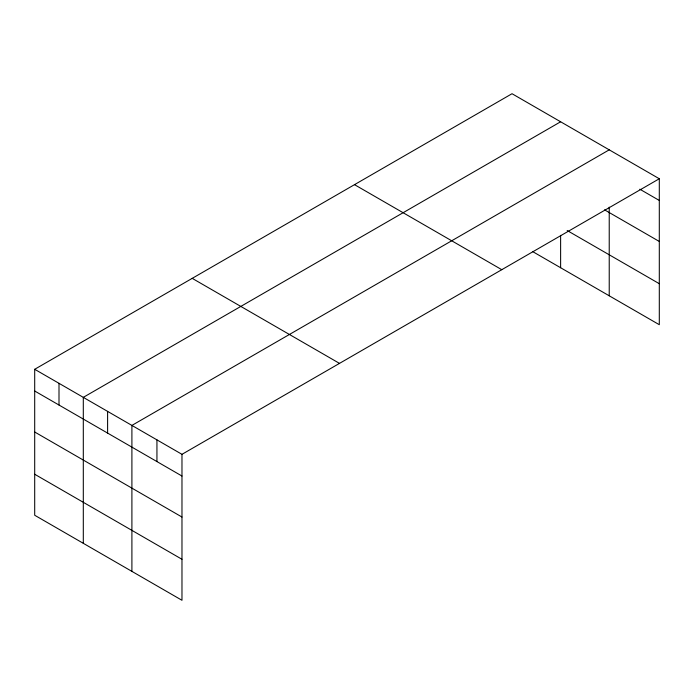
<?xml version="1.0" encoding="UTF-8"?>
<svg xmlns="http://www.w3.org/2000/svg" width="694" height="694" viewBox="0 0 694 694"><rect width="100%" height="100%" fill="white"/><g stroke="black" fill="none" stroke-linecap="round" stroke-linejoin="round"><path stroke-width="1.04" d="M659.3 178.748L512.025 93.716L34.7 369.295L34.7 515.252L181.975 600.284L181.975 454.327L659.3 178.748L659.3 324.705L532.584 251.549M560.622 121.78L83.306 397.358L83.306 543.315M609.228 149.835L131.903 425.413L131.903 571.37M639.825 189.21L659.3 200.453M604.552 209.848L659.3 241.46M567.163 230.512L659.3 283.699M354.504 184.656L501.788 269.688M192.212 278.355L339.496 363.387M34.7 369.295L181.975 454.327M34.7 391.008L181.975 476.032M34.7 432.006L181.975 517.039M34.7 474.254L181.975 559.277M609.228 207.15L609.228 295.791M560.622 235.361L560.622 267.737M156.939 439.875L156.939 461.579M107.605 411.386L107.605 433.091M58.999 383.322L58.999 405.036"/></g></svg>
